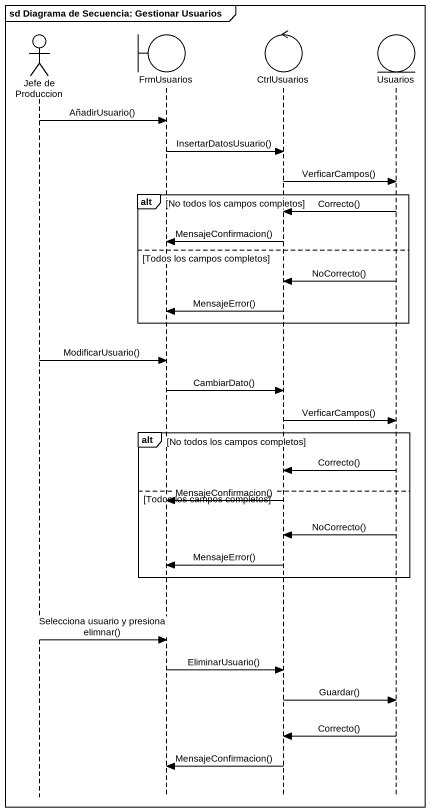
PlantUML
@startuml
mainframe sd Diagrama de Secuencia: Gestionar Usuarios
hide footbox
actor "Jefe de Produccion" as Jefe_de_Produccion
boundary FrmUsuarios
control CtrlUsuarios
entity Usuarios

Jefe_de_Produccion -> FrmUsuarios : AñadirUsuario()
FrmUsuarios -> CtrlUsuarios : InsertarDatosUsuario()
CtrlUsuarios -> Usuarios : VerficarCampos()
alt No todos los campos completos
  Usuarios -> CtrlUsuarios : Correcto()
  CtrlUsuarios -> FrmUsuarios : MensajeConfirmacion()
else Todos los campos completos
  Usuarios -> CtrlUsuarios : NoCorrecto()
  CtrlUsuarios -> FrmUsuarios : MensajeError()
end
Jefe_de_Produccion -> FrmUsuarios : ModificarUsuario()
FrmUsuarios -> CtrlUsuarios : CambiarDato()
CtrlUsuarios -> Usuarios : VerficarCampos()
alt No todos los campos completos
  Usuarios -> CtrlUsuarios : Correcto()
else Todos los campos completos
  CtrlUsuarios -> FrmUsuarios : MensajeConfirmacion()
  Usuarios -> CtrlUsuarios : NoCorrecto()
  CtrlUsuarios -> FrmUsuarios : MensajeError()
end
Jefe_de_Produccion -> FrmUsuarios : Selecciona usuario y presiona elimnar()
FrmUsuarios -> CtrlUsuarios : EliminarUsuario()
CtrlUsuarios -> Usuarios : Guardar()
Usuarios -> CtrlUsuarios : Correcto()
CtrlUsuarios -> FrmUsuarios : MensajeConfirmacion()
@enduml
